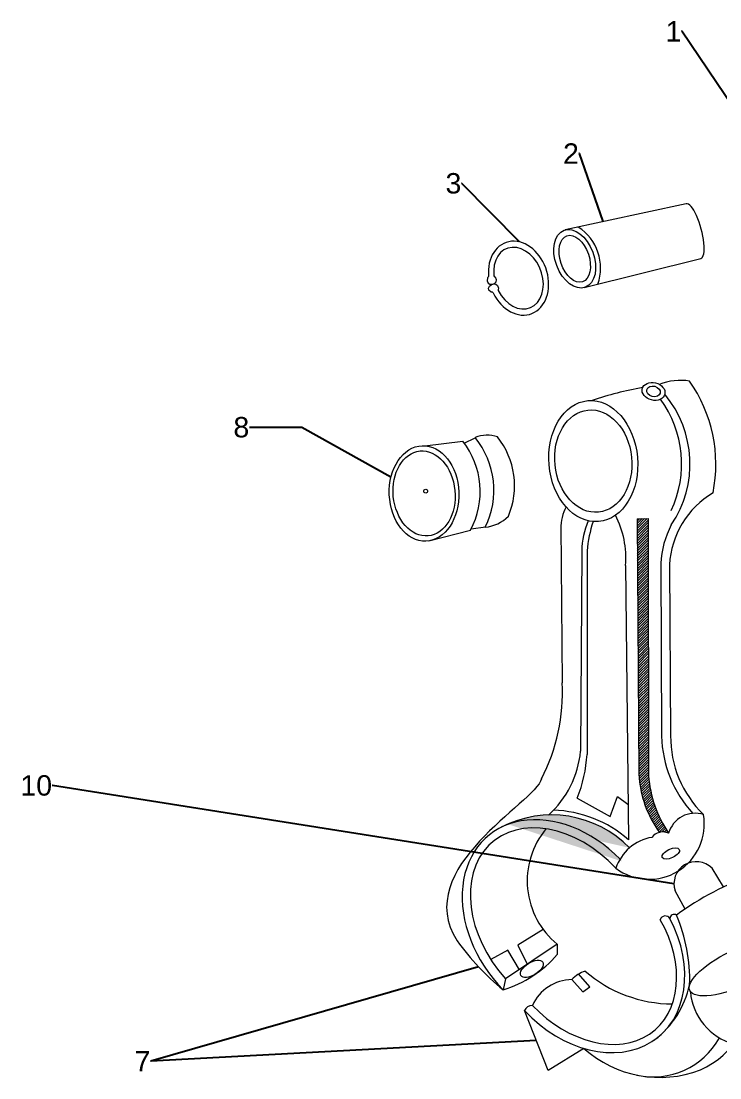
# Model space of a CAD drawing. Header units: millimetres. Extents: x -25 to 11662, y -1756 to 6167.
# Drawn here: x 1023 to 1707, y -586 to 451 of the extents above; entities that cross this region are included whole.
import ezdxf
from ezdxf import colors
from ezdxf.entities.mleader import LeaderData, LeaderLine
from ezdxf.math import Vec2, Vec3

# ---------------------------------------------------------------- set-up
doc = ezdxf.new("R2010")
doc.units = ezdxf.units.MM
doc.header["$LTSCALE"] = 0.08
doc.header["$MEASUREMENT"] = 0
doc.styles.get("Standard").update_dxf_attribs({"font": 'arial.ttf'})

msp = doc.modelspace()

# ---------------------------------------------------------------- hatches: boundary and pattern name
at = {"lineweight": 18, "ltscale": 0.06, "true_color": 0x939598}
h = msp.add_hatch(dxfattribs=at)
h.set_pattern_fill('ANSI31', color=252, scale=14)
h.set_pattern_definition([(45, (0, 0), (-1.237436867076458, 1.237436867076458), [])])
h.paths.add_polyline_path([(1637.107160988688, -36.84422531686073), (1626.175529332935, -37.0691787114522), (1628.025351006137, -287.6417969085391, 0.145408921999857), (1648.147436400594, -344.6838649596162, -0.1718919394131901), (1657.077520685894, -345.5107691745641, -0.1274545633603744), (1637.433947237167, -289.1407100457517)])
at = {"lineweight": 18, "ltscale": 0.06, "true_color": 0x000000}
h = msp.add_hatch(color=18, dxfattribs=at)
h.dxf.hatch_style = 1
edge = h.paths.add_edge_path()
edge.add_ellipse((1552.242002421551, -435.0478783198724), major_axis=(71.46187789611577, -87.40746510415192), ratio=0.7573928774107171, start_angle=96.77630240160607, end_angle=165.3172215225934, ccw=False)
edge.add_arc((1648.271605860231, -393.9729433092367), 45.03037224045106, 130.7259251070676, 149.3070388182436, ccw=False)
edge.add_arc((1542.836645618052, -433.70619501487), 106.0168038068313, 44.16067512213722, 113.894716553047)

# ---------------------------------------------------------------- linework, layer by layer
at = {"lineweight": 18, "ltscale": 0.06}
for p, q in [((1674.331437536132, 271.943011959034), (1555.809502562358, 246.2149184217865)), ((1574.33675625906, 189.6892927073483), (1688.661429735251, 218.2699593379049)), ((1456.900739582357, 37.19186253674864), (1467.724777759408, 42.28255144181561)), ((1418.214115147711, 34.56775733793616), (1455.489300540664, 39.04655253676084)), ((1626.175529332935, -37.06917871145221), (1637.107160988688, -36.84422531686073)), ((1626.175529332935, -37.06917871145221), (1628.025351006137, -287.6417969085393)), ((1637.107160988688, -36.84422531686074), (1637.433947237167, -289.1407100457512)), ((1422.023083845087, -58.75241120427874), (1462.938713302176, -48.15378608385236)), ((1463.661904681937, -46.78128340586413), (1477.722753859357, -44.89760346262354)), ((1551.648873862378, -43.53091754709983), (1552.806615396996, -197.9150136989266)), ((1571.963469926279, -68.40929723266487), (1570.936575281846, -265.2022139761315)), ((1577.268876573869, -68.46692543413158), (1577.268876573869, -268.1866896377892)), ((1614.860108908233, -82.85364858940156), (1617.699907999811, -351.8786282338215)), ((1649.619536466975, -80.8693412527087), (1650.212917014779, -250.339187861116)), ((1657.969488240342, -82.25346670731466), (1659.100733734201, -250.3173081474949)), ((1600.039516693876, -329.1404997598134), (1607.125530984464, -309.6677371343381)), ((1607.125530984464, -309.6677371343381), (1617.311674658944, -317.1913017580533)), ((1567.6595110308, -311.0151759471981), (1600.039516693876, -329.1404997598134)), ((1711.025329638705, -398.1345350269399), (1699.69613235749, -379.9350914228901)), ((1673.270698258611, -419.9024283402229), (1663.427695978574, -402.0108689388976)), ((1534.254641092679, -439.9952989130853), (1509.452900021304, -455.4680702279261)), ((1548.070450362013, -454.5153517626177), (1497.404574816228, -488.4074744031183)), ((1509.452900021304, -455.4680702279261), (1518.597790895011, -474.0553077912712)), ((1548.070450362013, -454.5153517626177), (1548.070450362013, -464.5918030766975)), ((1499.590993325623, -460.0998917491475), (1483.002985932062, -469.5661921437132)), ((1510.882810417084, -479.3914254541767), (1499.590993325623, -460.0998917491475)), ((1579.793074305839, -496.0597275402536), (1568.816796781425, -483.5496044445556)), ((1497.404574816228, -488.4074744031183), (1495.072457985468, -499.2484360255007)), ((1562.357078991488, -489.0311213761801), (1573.032280078645, -501.1170036443583)), ((1573.032280078645, -501.1170036443583), (1579.793074305839, -496.0597275402536)), ((1539.16269204685, -578.2009394234042), (1515.925417931278, -519.577657958949)), ((1574.224683557756, -556.7151338026149), (1539.16269204685, -578.2009394234042))]:
    msp.add_line(p, q, dxfattribs=at)
msp.add_circle((1419.076663606603, -9.964132013763773), 1.878612213557965, dxfattribs=at)
for centre, radius, start, end in [((1542.840116780674, 208.9414073405302), 47.67271086779, 340.5303676117409, 57.18669715756636), ((1479.615048144861, 200.5022134110718), 1.099390855978294, 274.4570715612451, 4.438498911459364), ((1487.626946664697, 201.5494473732981), 1.781099255842499, 194.5485291384887, 260.985933539513), ((1492.326744426791, 187.8340031113266), 2.372419342383476, 145.243268246667, 207.8908284291372), ((1483.71561577472, 183.3751053504078), 1.890312845694045, 34.12511593823556, 105.0418981708475), ((1668.830895457757, 41.31037572025871), 57.36594255829356, 81.17614813074839, 111.249328757136), ((1561.658618284568, 16.42048740102464), 141.7896500167609, 348.6370226533481, 35.12326094274767), ((1684.448602645854, -214.8371388844622), 311.0121675028895, 99.76094922498025, 109.1915636075902), ((1571.231809801931, 16.7972294677328), 106.8854516730258, 325.8993726913978, 39.74352205959688), ((1563.206998201826, 16.92056285449313), 106.758031192001, 334.5188358447455, 36.35653568608227), ((1479.523988221359, 13.64855641551101), 31.25298561540294, 71.5405638367814, 112.5493609097469), ((1404.052759820239, -9.183594188044992), 81.87170733061402, 333.8072227583999, 39.15532329080462), ((1429.101779393883, -4.696812630457501), 77.07999497154246, 337.1121487876984, 38.50655671538939), ((1392.648730054914, -10.24020275253334), 79.86314259983303, 331.6581029461066, 38.10759569803335), ((1746.629644071031, -87.51497535664902), 88.8161398912896, 121.1634133943925, 176.6037834367912), ((1592.856206086855, -45.09231148141822), 41.23690313392365, 151.4587640736736, 182.1699658826001), ((1473.231152831121, -6.920878060681986), 38.63876763337318, 276.3689873326451, 314.0850072403499), ((1652.867872037133, -70.71515871652522), 80.93725519250991, 156.9716961381175, 178.3674513124812), ((1701.653278634928, -78.92945333230645), 124.8236514692121, 161.7279406784437, 175.1919140900486), ((1526.574466757222, -74.90499891266525), 88.6427416188139, 354.8553415594747, 27.77103264896518), ((1736.937104841816, -84.05358250976734), 87.37560952164083, 152.0702882726663, 177.9114996268579), ((1368.697829619568, -207.6218427180058), 184.3644963924568, 332.6956918849009, 3.018030138003424), ((1767.455567036698, -247.0611335365673), 117.2884675674329, 181.6015482341431, 222.3319815968338), ((1765.834801622406, -250.7612766303637), 106.7411848126432, 179.5079855136906, 225.7294196339049), ((1473.586723764283, -255.3230833772682), 97.84983807795025, 312.325706628609, 354.205421631845), ((1437.027928601553, -259.2132938108113), 140.5277386171188, 338.3692257672982, 356.338888305248), ((1734.084603088594, -282.2986280227325), 106.1937587903938, 182.8840710580456, 215.977402811324), ((1756.028509332418, -279.4211137282264), 118.9921876054898, 184.6852906418783, 213.7390776342376), ((1542.429836417718, -434.4583610757219), 106.8329650887094, 44.29806904218823, 117.5670699887167), ((1540.51957007826, -440.0901048387563), 117.2095097102101, 48.79678472921488, 88.14510043013043), ((1637.98585168828, -336.6124173159728), 54.16376950935727, 233.1247043398462, 10.01454589013481), ((1683.163143281729, -353.1082045500599), 27.16948160155388, 72.51946088221185, 163.7618037999557), ((1598.846497978198, -392.3691282655852), 80.2518542244613, 140.455767171285, 230.7497493944581), ((1648.271605860231, -393.9729433092366), 45.03037224045127, 99.60901475652928, 161.8428354576086), ((1651.445361847551, -357.7014981498727), 13.42888998129626, 65.20290003865841, 142.7568876223222), ((1684.187475379279, -395.2865315237637), 21.82166708660334, 44.70810896712691, 197.9477505545042), ((1857.419297456238, -695.6680116468785), 331.5981958981511, 110.7340323838032, 125.5158270771644), ((1654.010337039786, -431.9605683492884), 5.277110473805279, 32.15664435507708, 162.1824873884522), ((1662.613818415275, -429.2848596558718), 4.138036545356554, 58.35790215399543, 178.1587231525525), ((1515.369603347428, -489.5876526885515), 162.476404873233, 358.3745352589424, 23.1307321151389), ((1652.901469244462, -305.8583629315136), 249.6184782279, 215.5823575429763, 230.780130011887), ((1459.409947041942, -386.8423899548939), 117.9222459494102, 287.6010795378867, 318.751374079217), ((1585.958014691371, -511.8301048545649), 32.81459756811991, 108.9165035616463, 135.9901720535717), ((1661.301368869824, -382.0674258720514), 130.914189213507, 228.9454200490796, 269.8022889471261), ((1563.098262133234, -532.2231156308551), 43.19835321103672, 90.98311038694477, 155.7899336523249), ((1586.523938011771, -474.0666552471856), 93.45047873726283, 307.5355221657254, 347.5606561982211), ((1652.715775380722, -498.9019110244287), 86.51838225371024, 294.2795307414677, 4.701794481036159), ((1736.014875975093, -496.4613997066537), 57.65847623697249, 184.6014937728452, 254.8426175344871), ((1523.470177748038, -522.6520888915453), 8.147117665279389, 88.38854422906793, 157.829486612412), ((1642.150363385576, -510.713073429655), 73.84953968992895, 257.4406837457119, 331.2546752841162), ((1648.55979933712, -473.4971341338797), 111.5838021703731, 228.2269340259448, 290.8588799447832)]:
    msp.add_arc(centre, radius, start, end, dxfattribs=at)
for centre, major_axis, ratio, start_param, end_param in [((1681.496433635692, 245.1064856484695), (7.164996099559174, -26.83652631056453), 0.2853116182075204, 6.280472013474032, 9.42477796076938), ((1510.03817473221, 198.9734052125656), (-12.20078314768121, 35.0331693860788), 0.7678970272738548, 1.721963823336379, 7.548147855893916), ((1510.03817473221, 198.9734052125656), (-11.38637567677734, 29.06195162521025), 0.7407142316963958, 1.705088733827903, 7.501130682512875), ((1552.242002421551, -435.0478783198725), (67.38160463039122, -81.16142046290615), 0.7242716400053345, 1.650416774243377, 4.769549665794708), ((1552.242002421551, -435.0478783198724), (71.46187789611577, -87.40746510415192), 0.7573928774107171, 1.689065114813722, 4.832405547860479), ((1575.617557668699, -458.0093637227183), (71.46187789611577, -87.40746510415192), 0.7573928774107175, 4.800037675648561, 7.584062240455133), ((1575.617557668699, -458.0093637227183), (67.38160463039122, -81.16142046290615), 0.7242716400053345, 4.810248362541506, 7.609031595754954)]:
    msp.add_ellipse(centre, major_axis=major_axis, ratio=ratio, start_param=start_param, end_param=end_param, dxfattribs=at)
for centre, major_axis, ratio in [((1565.149804311001, 217.9688045331718), (10.42277668297994, -27.9228490276642), 0.6339467578722952), ((1565.149804311001, 217.9688045331718), (7.581566296761727, -22.56525099694195), 0.5930227960489495), ((1642.367253843015, 87.82034417410108), (11.05028929577676, -2.685679758682246), 0.7573564128690883), ((1642.367253843015, 87.82034417410108), (6.557658973293495, -1.638255356973741), 0.768763765779817), ((1583.33273332243, 19.50778727219171), (5.184159800148336, -59.28781681382861), 0.7305990341051605), ((1583.33273332243, 19.50778727219171), (5.184159800148337, -50.07805849060878), 0.7487704379737677), ((1417.535361879487, -12.20255081259471), (1.811966510219941, -46.79855378240126), 0.7287257288981581), ((1417.535361879487, -12.20255081259471), (4.00488501288055, -41.63221420477657), 0.7245110609510236), ((1659.310336427274, -365.4370077394229), (-8.341382631952001, -3.889892466399033), 0.4652566753052573), ((1730.422950197566, -475.5141267426816), (52.58078065498549, 24.42863994967584), 0.3168534063279093), ((1523.117185510204, -478.5740521443527), (10.70136217741485, 6.460839962377247), 0.5000973392874126)]:
    msp.add_ellipse(centre, major_axis=major_axis, ratio=ratio, dxfattribs=at)
at = {"lineweight": 18}
for points in [[(1483.225031729004, 185.200649090964), (1474.695329895693, 190.023756507506), (1489.469997232366, 198.4982909193099), (1490.377612232125, 189.1865034713382)], [(1479.700484161901, 199.4061472902556), (1476.115199996525, 189.274094551627), (1493.084192905277, 192.6208709295835), (1487.347889476712, 199.7903448620734)], [(1532.520939705275, -292.1928550797525), (1526.7375378369, -315.6940107390024), (1403.984823747534, -379.0899601104553), (1449.891760959794, -451.1045092314641)]]:
    msp.add_open_spline(points, degree=3, dxfattribs=at)

# ---------------------------------------------------------------- leaders
at = {"lineweight": 18, "ltscale": 0.06}
ml = msp.add_multileader_mtext('Standard', dxfattribs=at)
ml.set_content('1', color=256)
ml.set_leader_properties()
ml.build(insert=Vec2(0, 0))
ml.multileader.update_dxf_attribs({"dogleg_length": 0.36, "arrow_head_size": 0.18})
ctx = ml.context
ctx.base_point, ctx.char_height, ctx.arrow_head_size, ctx.landing_gap_size, ctx.plane_origin = Vec3(1662.186929222246, 441.090343857353), 20, 0.18, 0.09, Vec3(1721.033677661527, 365.5299633718964)
ctx.text_align_type = 2
notes = []
notes.append((ctx, [(0, (1, 1, 0), (1670.093914215424, 441.090343857353), (-1, 0), 0.36, [(0, [(1721.033677661527, 365.5299633718965)], 0, [])])]))
ctx.mtext.insert, ctx.mtext.alignment, ctx.mtext.flow_direction = Vec3(1669.643914215424, 451.090343857353), 3, 5
ml = msp.add_multileader_mtext('Standard', dxfattribs=at)
ml.set_content('2', color=256)
ml.set_leader_properties()
ml.build(insert=Vec2(0, 0))
ml.multileader.update_dxf_attribs({"dogleg_length": 0.36, "arrow_head_size": 0.18})
ctx = ml.context
ctx.base_point, ctx.char_height, ctx.arrow_head_size, ctx.landing_gap_size, ctx.plane_origin = Vec3(1555.903254195733, 321.1958469481829), 20, 0.18, 0.09, Vec3(1593.276689774528, 253.0983531950669)
ctx.text_align_type = 2
notes.append((ctx, [(0, (1, 1, 0), (1569.690184618652, 321.1958469481829), (-1, 0), 0.36, [(0, [(1592.946709090248, 254.2764601395541)], 0, [])])]))
ctx.mtext.insert, ctx.mtext.alignment, ctx.mtext.flow_direction = Vec3(1569.240184618653, 331.1958469481829), 3, 5
ml = msp.add_multileader_mtext('Standard', dxfattribs=at)
ml.set_content('3', color=256)
ml.set_leader_properties()
ml.build(insert=Vec2(0, 0))
ml.multileader.update_dxf_attribs({"dogleg_length": 0.36, "arrow_head_size": 0.18})
ctx = ml.context
ctx.base_point, ctx.char_height, ctx.arrow_head_size, ctx.landing_gap_size, ctx.plane_origin = Vec3(1440.86490784361, 291.8445985964665), 20, 0.18, 0.09, Vec3(1511.127566030108, 234.5050316180541)
ctx.text_align_type = 2
notes.append((ctx, [(0, (1, 1, 0), (1454.501770053705, 291.8445985964665), (-1, 0), 0.36, [(0, [(1511.127566030059, 234.5050316180663)], 0, [])])]))
ctx.mtext.insert, ctx.mtext.alignment, ctx.mtext.flow_direction = Vec3(1454.051770053705, 302.0219519388949), 3, 5
ml = msp.add_multileader_mtext('Standard', dxfattribs=at)
ml.set_content('8', color=256)
ml.set_leader_properties()
ml.build(insert=Vec2(0, 0))
ml.multileader.update_dxf_attribs({"dogleg_length": 0.36, "arrow_head_size": 0.18})
ctx = ml.context
ctx.base_point, ctx.char_height, ctx.arrow_head_size, ctx.landing_gap_size, ctx.plane_origin = Vec3(1232.930691923411, 52.59227289858867), 20, 0.18, 0.09, Vec3(1406.555023132446, 49.57361084385826)
ctx.text_align_type = 2
notes.append((ctx, [(0, (1, 1, 0), (1297.782521216424, 52.59227289858867), (-1, 0), 51.4931116941044, [(0, [(1385.152208896425, 3.766369913564162)], 0, [])])]))
ctx.mtext.insert, ctx.mtext.alignment, ctx.mtext.flow_direction = Vec3(1246.19940952232, 62.76280495861596), 3, 5
ml = msp.add_multileader_mtext('Standard', dxfattribs=at)
ml.set_content('10', color=256)
ml.set_leader_properties()
ml.build(insert=Vec2(0, 0))
ml.multileader.update_dxf_attribs({"dogleg_length": 0.36, "arrow_head_size": 0.18})
ctx = ml.context
ctx.base_point, ctx.char_height, ctx.arrow_head_size, ctx.landing_gap_size, ctx.plane_origin = Vec3(1026.141216753516, -298.7867455051651), 20, 0.18, 0.09, Vec3(1673.615498474882, -407.1199435753129)
ctx.text_align_type = 2
notes.append((ctx, [(0, (1, 1, 0), (1053.379716071388, -298.7867455051651), (-1, 0), 0.36, [(0, [(1662.365808292675, -395.2865315237637)], 0, [])])]))
ctx.mtext.insert, ctx.mtext.alignment, ctx.mtext.flow_direction = Vec3(1052.929716071387, -288.6162134451378), 3, 5
ml = msp.add_multileader_mtext('Standard', dxfattribs=at)
ml.set_content('7', color=256)
ml.set_leader_properties()
ml.build(insert=Vec2(0, 0))
ml.multileader.update_dxf_attribs({"dogleg_length": 0.36, "arrow_head_size": 0.18})
ctx = ml.context
ctx.base_point, ctx.char_height, ctx.arrow_head_size, ctx.landing_gap_size, ctx.plane_origin = Vec3(1136.298107252344, -569.2719888519473), 20, 0.18, 0.09, Vec3(1468.446918789677, -478.5155527495645)
ctx.text_align_type = 2
notes.append((ctx, [(0, (1, 1, 0), (1149.784901249615, -569.2719888519473), (-1, 0), 0.36, [(0, [(1470.881502073159, -476.6743932792843)], 0, [])])]))
ctx.mtext.insert, ctx.mtext.alignment, ctx.mtext.flow_direction = Vec3(1149.334901249615, -559.2719888519473), 3, 5
ml = msp.add_multileader_mtext('Standard', dxfattribs=at)
ml.set_content('', color=256)
ml.set_leader_properties()
ml.build(insert=Vec2(0, 0))
ml.multileader.update_dxf_attribs({"dogleg_length": 0.36, "arrow_head_size": 0.18})
ctx = ml.context
ctx.base_point, ctx.char_height, ctx.arrow_head_size, ctx.landing_gap_size, ctx.plane_origin = Vec3(1149.244901249615, -569.2719888519473), 0.18, 0.18, 0.09, Vec3(1538.793745171271, -560.7227107427258)
ctx.text_align_type = 2
notes.append((ctx, [(0, (1, 1, 0), (1149.784901249615, -569.2719888519473), (-1, 0), 0.36, [(0, [(1527.544054989064, -548.8892986911766)], 0, [])])]))
ctx.mtext.insert, ctx.mtext.alignment, ctx.mtext.flow_direction = Vec3(1149.334901249615, -569.1819888519473), 3, 5
for ctx, leaders in notes:
    for number, flags, end, landing, length, lines in leaders:
        leader = LeaderData()
        leader.index, (leader.has_last_leader_line, leader.has_dogleg_vector, leader.attachment_direction) = number, flags
        leader.last_leader_point, leader.dogleg_vector, leader.dogleg_length = Vec3(end), Vec3(landing), length
        for number, points, colour, breaks in lines:
            line = LeaderLine()
            line.index, line.vertices, line.color, line.breaks = number, Vec3.list(points), colors.encode_raw_color(colour), breaks
            leader.lines.append(line)
        ctx.leaders.append(leader)

doc.saveas('drawing.dxf')
